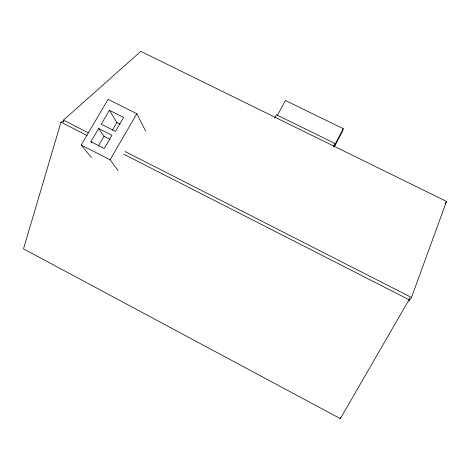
<?xml version="1.0" encoding="UTF-8"?>
<svg xmlns="http://www.w3.org/2000/svg" width="470" height="470" viewBox="0 0 470 470"><rect width="100%" height="100%" fill="white"/><g stroke="black" fill="none" stroke-linecap="round" stroke-linejoin="round"><path stroke-width="0.7" d="M63.221 122.077L63.468 120.132L140.812 51.371L446.5 201.418L411.497 297.457L408.988 301.305M63.432 120.978L60.988 122.177L23.5 248.859L340.356 418.629L409.047 299.719L409.482 297.992M274.697 117.935L276.407 114.768L335.01 143.503L334.382 145.747L343.264 128.68L285.408 100.492L277.388 115.332M343.264 128.68L342.524 131.159L334.446 146.693M340.356 418.629L340.809 417.26M333.336 146.722L335.01 143.503M118.164 170.669L110.109 159.806L136.805 113.717L108.112 99.311L81.192 144.989L91.421 157.479M112.418 130.172L116.854 122.57L109.41 110.268L101.244 124.174L115.461 131.383L123.598 117.412L109.41 110.268M98.33 146.035L104.029 136.294L98.624 128.498L90.88 141.676L91.756 142.815M445.161 203.581L446.5 201.418M116.854 122.57L120.079 124.198M98.624 128.498L111.972 135.278L104.264 148.508L90.88 141.676M104.029 136.294L109.851 139.255M63.468 120.132L88.325 132.798M124.961 151.463L411.497 297.457M60.988 122.177L87.109 135.501M123.681 154.154L409.047 299.719M81.192 144.989L110.109 159.806M136.805 113.717L145.594 131.013"/></g></svg>
